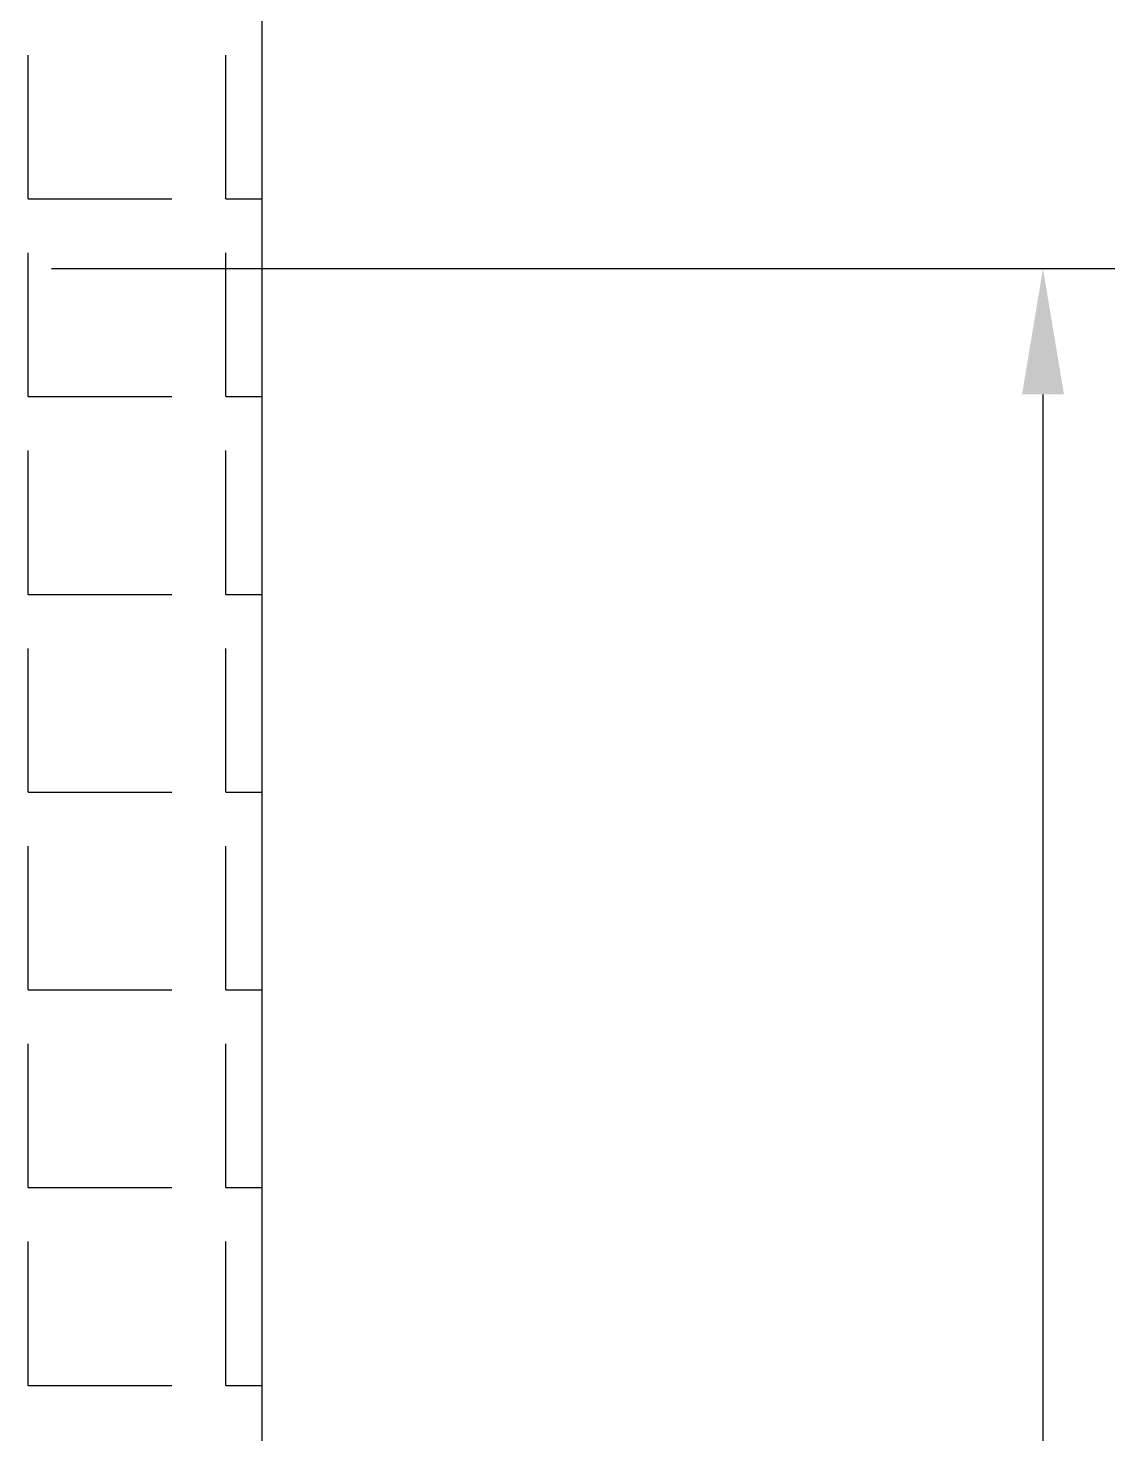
# Model space of a CAD drawing. Extents: x -4069 to -3649, y -4303 to -3709.
# Drawn here: x -3729.72 to -3699.48, y -3987.63 to -3948.53 of the extents above; entities that cross this region are included whole.
import ezdxf

# ---------------------------------------------------------------- set-up
doc = ezdxf.new("R2010")
doc.units = 0
doc.header["$LTSCALE"] = 7
doc.layers.add('DIM', color=2, linetype='CONTINUOUS')
doc.layers.add('HT', color=3, linetype='CONTINUOUS')

msp = doc.modelspace()

# ---------------------------------------------------------------- linework, layer by layer
at = {"layer": 'DIM'}
for p, q in [((-3729.06719, -3955.22204), (-3699.48245, -3955.22204)), ((-3701.48245, -3958.72204), (-3701.48245, -4118.25204))]:
    msp.add_line(p, q, dxfattribs=at)
msp.add_solid([(-3702.06578, -3958.72204), (-3700.89911, -3958.72204), (-3701.48245, -3955.22204)], dxfattribs=at)
at = {"layer": 'HT', "ltscale": 0.5}
for p, q in [((-3723.20317, -4228.15204), (-3723.20317, -3842.25204)), ((-3729.71517, -3953.28463), (-3729.71517, -3949.28463)), ((-3724.21517, -3953.28463), (-3724.21517, -3949.28463)), ((-3729.71517, -3953.28463), (-3725.71517, -3953.28463)), ((-3724.21517, -3953.28463), (-3723.20317, -3953.28463)), ((-3729.71517, -3958.78463), (-3729.71517, -3954.78463)), ((-3724.21517, -3958.78463), (-3724.21517, -3954.78463)), ((-3729.71517, -3958.78463), (-3725.71517, -3958.78463)), ((-3724.21517, -3958.78463), (-3723.20317, -3958.78463)), ((-3729.71517, -3964.28463), (-3729.71517, -3960.28463)), ((-3724.21517, -3964.28463), (-3724.21517, -3960.28463)), ((-3729.71517, -3964.28463), (-3725.71517, -3964.28463)), ((-3724.21517, -3964.28463), (-3723.20317, -3964.28463)), ((-3729.71517, -3969.78463), (-3729.71517, -3965.78463)), ((-3724.21517, -3969.78463), (-3724.21517, -3965.78463)), ((-3729.71517, -3969.78463), (-3725.71517, -3969.78463)), ((-3724.21517, -3969.78463), (-3723.20317, -3969.78463)), ((-3729.71517, -3975.28463), (-3729.71517, -3971.28463)), ((-3724.21517, -3975.28463), (-3724.21517, -3971.28463)), ((-3729.71517, -3975.28463), (-3725.71517, -3975.28463)), ((-3724.21517, -3975.28463), (-3723.20317, -3975.28463)), ((-3729.71517, -3980.78463), (-3729.71517, -3976.78463)), ((-3724.21517, -3980.78463), (-3724.21517, -3976.78463)), ((-3729.71517, -3980.78463), (-3725.71517, -3980.78463)), ((-3724.21517, -3980.78463), (-3723.20317, -3980.78463)), ((-3729.71517, -3986.28463), (-3729.71517, -3982.28463)), ((-3724.21517, -3986.28463), (-3724.21517, -3982.28463)), ((-3729.71517, -3986.28463), (-3725.71517, -3986.28463)), ((-3724.21517, -3986.28463), (-3723.20317, -3986.28463))]:
    msp.add_line(p, q, dxfattribs=at)

doc.saveas('drawing.dxf')
